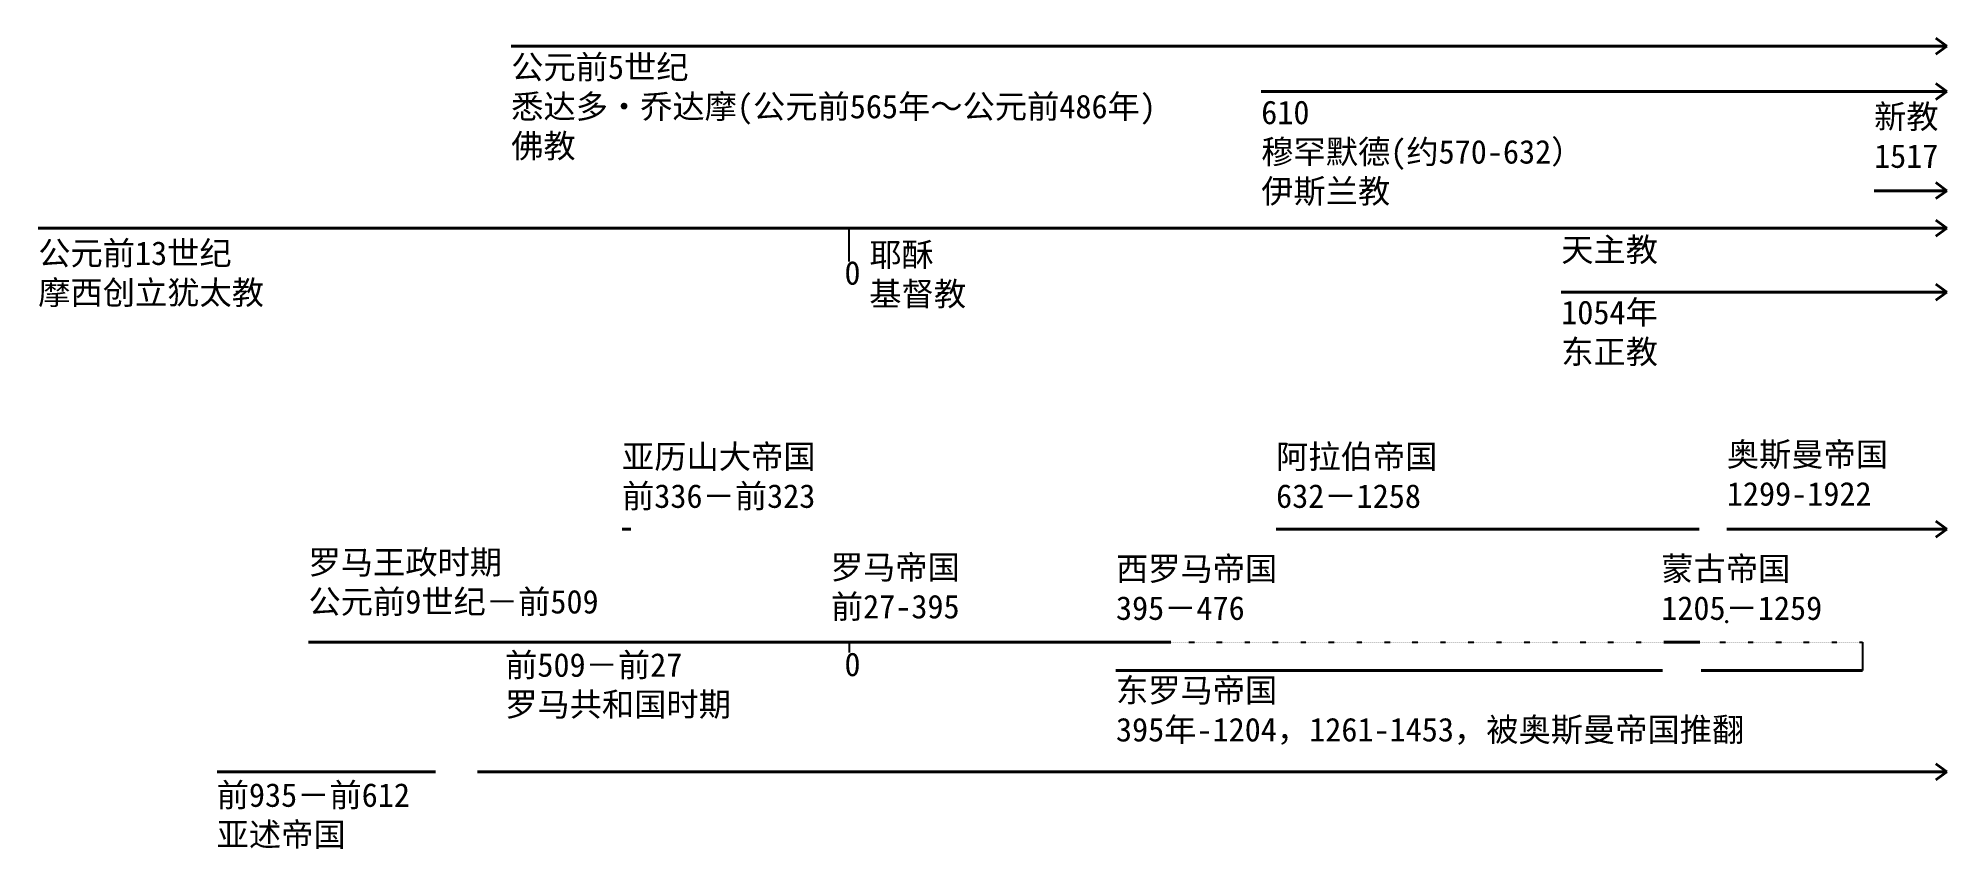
# Model space of a CAD drawing. Header units: millimetres. Extents: x 3314 to 6139, y 3852 to 5052.
import ezdxf

# ---------------------------------------------------------------- set-up
doc = ezdxf.new("R2010")
doc.units = ezdxf.units.MM
doc.header["$LTSCALE"] = 3.5
doc.linetypes.add('DOT', pattern=[0.25, 0, -0.25])
for name, color, linetype, lineweight in [('图层3', 122, 'Continuous', 40), ('图层4', 122, 'Continuous', 40), ('图层5', 5, 'Continuous', 100)]:
    doc.layers.add(name, color=color, linetype=linetype, lineweight=lineweight)
doc.styles.add('w', font='', dxfattribs={"height": 35})
doc.styles.get('w').set_extended_font_data('SimSun')

msp = doc.modelspace()

# ---------------------------------------------------------------- linework, layer by layer
at = {"linetype": 'DOT'}
for p, q in [((4514.2, 4770.6), (3314.2, 4770.6)), ((3714.2, 4157.8), (4514.2, 4157.8)), ((4514.2, 4157.8), (6014.2, 4157.8)), ((4514.2, 4157.8), (4909.2, 4157.8)), ((4909.2, 4115.8), (5718.2, 4115.8)), ((5775.2, 4115.8), (6014.2, 4115.8))]:
    msp.add_line(p, q, dxfattribs=at)
for p, q in [((4514.2, 4770.6), (4544.2, 4770.6)), ((4514.2, 4721.3), (4514.2, 4770.6)), ((4514.2, 4157.8), (4514.2, 4142.5)), ((6014.2, 4157.8), (6014.2, 4115.8))]:
    msp.add_line(p, q)
at = {"layer": '图层3'}
for p, q in [((4005.2, 4157.8), (3714.2, 4157.8)), ((4487.2, 4157.8), (4909.2, 4157.8)), ((4909.2, 4115.8), (5718.2, 4115.8)), ((5775.2, 4115.8), (6014.2, 4115.8))]:
    msp.add_line(p, q, dxfattribs=at)
at = {"layer": '图层3', "lineweight": 40}
msp.add_line((5720.2, 4157.8), (5773.2, 4157.8), dxfattribs=at)
at = {"layer": '图层4'}
for p, q in [((4514.2, 5039.8), (4014.2, 5039.8)), ((6138.8, 5039.8), (6122.5, 5051.7)), ((6138.8, 5039.8), (6122.5, 5028)), ((6138.8, 4826), (6122.5, 4837.9)), ((6031.2, 4826), (6138.8, 4826)), ((6138.8, 4826), (6122.5, 4814.2)), ((4544.2, 4770.6), (5568.2, 4770.6)), ((5568.2, 4676), (6138.8, 4676)), ((6138.8, 4676), (6122.5, 4687.8)), ((6138.8, 4676), (6122.5, 4664.1))]:
    msp.add_line(p, q, dxfattribs=at)
at = {"layer": '图层4', "lineweight": 40}
msp.add_line((4014.2, 5039.8), (6138.8, 5039.8), dxfattribs=at)
at = {"layer": '图层4'}
msp.add_point((5813.2, 4188.1), dxfattribs=at)
at = {"layer": '图层5', "lineweight": 40}
for p, q in [((5124.2, 4972.9), (6138.8, 4972.9)), ((6138.8, 4972.9), (6122.5, 4984.7)), ((6138.8, 4972.9), (6122.5, 4961)), ((6138.8, 4770.6), (6122.5, 4782.4)), ((3314.2, 4770.6), (4544.2, 4770.6)), ((5568.2, 4770.6), (6138.8, 4770.6)), ((6138.8, 4770.6), (6122.5, 4758.7)), ((4191.2, 4325), (4178.2, 4325)), ((5146.2, 4325), (5772.2, 4325)), ((5813.2, 4325), (6138.8, 4325)), ((6138.8, 4325), (6122.5, 4336.8)), ((6138.8, 4325), (6122.5, 4313.1)), ((3902.2, 3965.9), (3579.2, 3965.9)), ((3964.2, 3965.9), (6138.8, 3965.9)), ((6138.8, 3965.9), (6122.5, 3977.8)), ((6138.8, 3965.9), (6122.5, 3954.1))]:
    msp.add_line(p, q, dxfattribs=at)
at = {"layer": '图层5'}
msp.add_line((4191.2, 4325), (4191.2, 4325), dxfattribs=at)
at = {"layer": '图层5', "color": 5, "lineweight": 40}
for p, q in [((4005.2, 4157.8), (4487.2, 4157.8)), ((4909.2, 4157.8), (4990.2, 4157.8))]:
    msp.add_line(p, q, dxfattribs=at)

# ---------------------------------------------------------------- texts
at = {"linetype": 'DOT', "char_height": 35, "width": 160.9, "attachment_point": 1, "style": 'w'}
for insert in [(4507.4, 4721.8), (4507.4, 4142.5)]:
    msp.add_mtext('0', dxfattribs=dict(at, insert=insert))
at = {"layer": '图层3', "char_height": 35, "attachment_point": 1, "style": 'w'}
for s, insert, width in [('新教1517', (6031.2, 4953.1), 101.054), ('耶酥\\P基督教', (4544.2, 4749), 218.098), ('1054年\\P东正教', (5568.2, 4663.4), 520.64)]:
    msp.add_mtext(s, dxfattribs=dict(at, insert=insert, width=width))
at = {"layer": '图层3', "linetype": 'DOT', "char_height": 35, "attachment_point": 1, "style": 'w'}
for s, insert, width in [('罗马王政时期\\P公元前9世纪－前509', (3714.2, 4293.6), 720.42), ('罗马帝国\\P前27-395', (4487.2, 4286.3), 376.055), ('蒙古帝国\\P1205－1259', (5716.2, 4284.1), 707.054), ('东罗马帝国\\P395年-1204，1261-1453，被奥斯曼帝国推翻', (4909.2, 4104.2), 1000.371)]:
    msp.add_mtext(s, dxfattribs=dict(at, insert=insert, width=width))
at = {"layer": '图层4', "insert": (4014.2, 5026.4), "char_height": 35, "width": 1063.646, "attachment_point": 1, "style": 'w'}
msp.add_mtext('公元前5世纪\\P悉达多·乔达摩(公元前565年～公元前486年)\\P佛教', dxfattribs=at)
at = {"layer": '图层5', "lineweight": 40, "char_height": 35, "attachment_point": 1, "style": 'w'}
for s, insert, width in [('610\\P穆罕默德(约570-632）\\P伊斯兰教', (5124.2, 4959.4), 607.902), ('天主教', (5568.2, 4756.2), 148.109)]:
    msp.add_mtext(s, dxfattribs=dict(at, insert=insert, width=width))
at = {"layer": '图层5', "linetype": 'DOT', "char_height": 35, "attachment_point": 1, "style": 'w'}
for s, insert, width in [('公元前13世纪\\P摩西创立犹太教', (3314.2, 4751), 589.809), ('西罗马帝国\\P395－476', (4909.2, 4284.1), 707.054)]:
    msp.add_mtext(s, dxfattribs=dict(at, insert=insert, width=width))
at = {"layer": '图层5', "char_height": 35, "attachment_point": 1, "style": 'w'}
for s, insert, width in [('亚历山大帝国\\P前336－前323', (4178.2, 4449.9), 663.137), ('阿拉伯帝国\\P632－1258', (5146.2, 4449.9), 532.341), ('前509－前27\\P罗马共和国时期', (4005.2, 4141.6), 950.882), ('前935－前612\\P亚述帝国', (3578.3, 3949.1), 738.778)]:
    msp.add_mtext(s, dxfattribs=dict(at, insert=insert, width=width))
at = {"layer": '图层5', "linetype": 'DOT', "lineweight": 40, "insert": (5813.2, 4453.2), "char_height": 35, "width": 450.478, "attachment_point": 1, "style": 'w'}
msp.add_mtext('奥斯曼帝国\\P1299-1922', dxfattribs=at)

doc.saveas('drawing.dxf')
